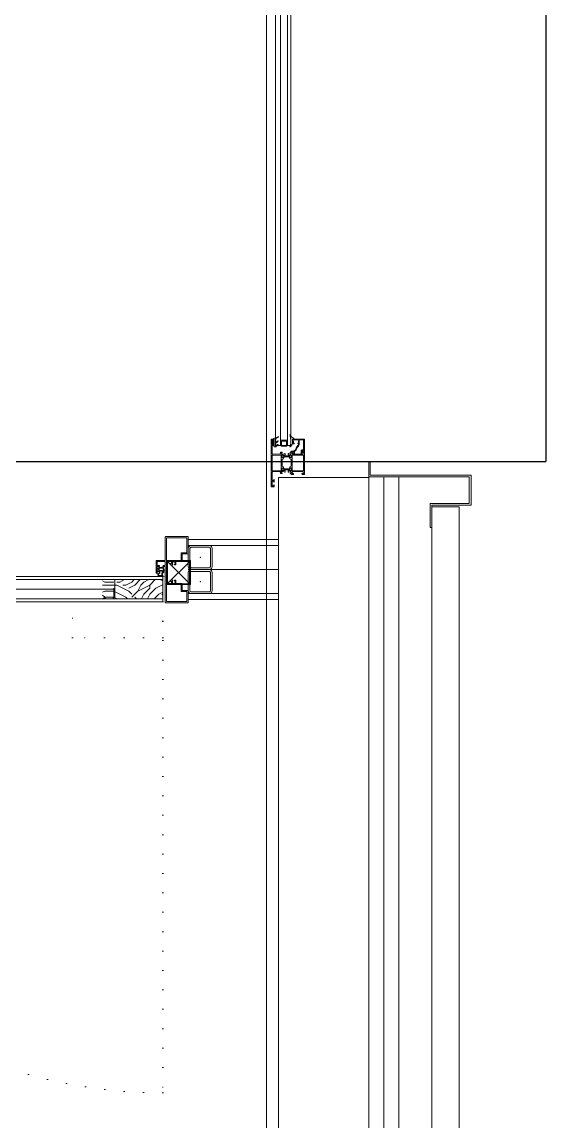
# Model space of a CAD drawing. Extents: x -1073 to 35213, y -1180 to 6950.
# Drawn here: x 32413.2 to 32500.3, y 3267.1 to 3449.9 of the extents above; entities that cross this region are included whole.
import ezdxf

# ---------------------------------------------------------------- set-up
doc = ezdxf.new("R2010")
doc.units = 0
doc.header["$LTSCALE"] = 25
doc.linetypes.add('DOT2', pattern=[0.125, 0, -0.125])
doc.layers.get('0').update_dxf_attribs({"color": 9, "lineweight": 9})
for name, color, linetype, lineweight in [('00', 9, 'Continuous', 9), ('06D', 9, 'Continuous', 9), ('09', 9, 'Continuous', 9), ('10', 9, 'Continuous', 9), ('10A', 9, 'Continuous', 9), ('11', 9, 'Continuous', 9), ('12', 9, 'Continuous', 9), ('14', 9, 'Continuous', 9), ('15', 9, 'Continuous', 9), ('20', 9, 'DOT2', 9), ('33', 9, 'BATTING', 9), ('DATA TAVAN', 160, 'Continuous', 30)]:
    doc.layers.add(name, color=color, linetype=linetype, lineweight=lineweight)
doc.linetypes.add('BATTING', pattern='A,0.0001,-0.1,[134,ltypeshp.shx,S=0.1,R=0,X=-0.1,Y=0],-0.2,[134,ltypeshp.shx,S=0.1,R=180,X=0.1,Y=0],-0.1', length=0.4001)

# ---------------------------------------------------------------- blocks, each defined once
blk = doc.blocks.new('Prf-40x40')
for points in [[(1.5, -2), (-1.5, -2, -0.414214), (-2, -1.5), (-2, 1.5, -0.414214), (-1.5, 2), (1.5, 2, -0.414214), (2, 1.5), (2, -1.5, -0.414214)], [(1.5, -1.7), (-1.5, -1.7, -0.414214), (-1.7, -1.5), (-1.7, 1.5, -0.414214), (-1.5, 1.7), (1.5, 1.7, -0.414214), (1.7, 1.5), (1.7, -1.5, -0.414214)]]:
    blk.add_lwpolyline(points, format="xyb", close=True)
blk.add_point((0, 0))
blk = doc.blocks.new('p-korkasa_40x40')
at = {"layer": '10'}
for points in [[(-2, -2), (-2, -2, 4.557572), (-2, -2), (2, -2, 6.895317), (2, -2), (2, -2), (2, 2), (-2, 2), (-2, -2)], [(-1.85, -1.85), (-1.85, 1.85), (1.85, 1.85), (1.85, -1.85), (-1.85, -1.85, -4.556435), (-1.85, -1.85)]]:
    blk.add_lwpolyline(points, format="xyb", close=True, dxfattribs=at)
for points in [[(2, -2), (-2, 2)], [(2, 2), (-2, -1.97)]]:
    blk.add_lwpolyline(points, dxfattribs=at)
blk = doc.blocks.new('P-AH-01-10')
at = {"layer": '09'}
h = blk.add_hatch(dxfattribs=at)
h.set_pattern_fill('LOGEND', color=256, scale=10, style=0)
h.set_pattern_definition([(360, (3819.799, 15913.483), (10, -10), [3, -7]), (360, (3819.799, 15912.983), (10, -10), [3, -7]), (360, (3820.299, 15911.983), (10, -10), [2, -8]), (360, (3820.799, 15910.983), (10, -10), [1.5, -8.5]), (360, (3820.799, 15909.983), (10, -10), [1, -9]), (360, (3818.299, 15908.983), (10, -10), [0.5, -2.5, 0.5, -6.5]), (360, (3819.799, 15908.483), (10, -10), [0.5, -4, 1.5, -4]), (360, (3821.799, 15907.983), (10, -10), [0.5, -0.5, 0.5, -8.5]), (360, (3821.299, 15907.483), (10, -10), [0.5, -9.5]), (360, (3820.799, 15906.483), (10, -10), [1.5, -8.5]), (360, (3820.799, 15905.483), (10, -10), [2, -8]), (360, (3820.299, 15904.483), (10, -10), [2.5, -3, 0.5, -4]), (270, (3816.299, 15910.483), (-10, -10), [0.5, -1, 2.5, -6]), (270, (3816.799, 15909.483), (-10, -10), [0.5, -0.5, 1.5, -7.5]), (270, (3817.299, 15905.483), (-10, -10), [1, -9]), (270, (3817.799, 15909.483), (-10, -10), [2, -3, 0.5, -4.5]), (270, (3818.299, 15903.983), (-10, -10), [0.5, -9.5]), (270, (3818.799, 15908.983), (-10, -10), [1.5, -8.5]), (270, (3819.799, 15908.483), (-10, -10), [1, -9]), (270, (3820.799, 15908.483), (-10, -10), [0.5, -1.5, 1.5, -6.5]), (270, (3821.299, 15907.983), (-10, -10), [0.5, -9.5]), (270, (3821.799, 15909.983), (-10, -10), [1.4, -8.6]), (270, (3822.299, 15911.983), (-10, -10), [1, -9]), (270, (3823.299, 15907.983), (-10, -10), [0.5, -9.5]), (270, (3824.299, 15908.483), (-10, -10), [1.5, -8.5]), (270, (3825.299, 15908.483), (-10, -10), [1.5, -8.5]), (315, (3823.799, 15912.483), (-3e-15, -10), [0.7071, -0.7071, 0.7071, -12.0208356]), (315, (3821.799, 15909.983), (-3e-15, -10), [1.4142, -12.7279356]), (315, (3817.799, 15904.983), (-3e-15, -10), [1.4142, -12.7279356]), (315, (3819.799, 15907.483), (-3e-15, -10), [1.4142, -12.7279356]), (315, (3820.299, 15909.483), (-3e-15, -10), [1.4142, -12.7279356]), (315, (3823.299, 15911.483), (-3e-15, -10), [1.4142, -12.7279356]), (315, (3822.299, 15910.983), (-3e-15, -10), [2.12132, -12.0208156]), (315, (3819.299, 15906.483), (-3e-15, -10), [0.7071, -13.4350356]), (315, (3818.799, 15905.483), (-3e-15, -10), [0.7071, -13.4350356]), (315, (3822.799, 15905.483), (-3e-15, -10), [0.7071, -13.4350356]), (315, (3818.799, 15910.483), (-3e-15, -10), [0.7071, -13.4350356]), (315, (3824.299, 15906.983), (-3e-15, -10), [0.7071, -13.4350356]), (315, (3820.799, 15907.983), (-3e-15, -10), [0.7071, -13.4350356]), (315, (3821.799, 15906.983), (-3e-15, -10), [0.7071, -13.4350356]), (225, (3821.299, 15908.983), (-10, 3e-15), [0.7071, -0.7071, 2.12132, -10.6066156]), (225, (3822.799, 15908.983), (-10, 3e-15), [0.7071, -13.4350356]), (225, (3822.799, 15912.483), (-10, 3e-15), [0.7071, -13.4350356]), (225, (3820.799, 15909.983), (-10, 3e-15), [0.7071, -13.4350356]), (225, (3822.299, 15907.983), (-10, 3e-15), [0.7071, -13.4350356]), (225, (3819.799, 15910.483), (-10, 3e-15), [0.7071, -13.4350356]), (225, (3823.799, 15910.483), (-10, 3e-15), [0.7071, -13.4350356]), (225, (3816.799, 15913.483), (-10, 3e-15), [0.7071, -13.4350356]), (225, (3817.299, 15912.983), (-10, 3e-15), [1.4142, -12.7279356]), (225, (3817.799, 15912.483), (-10, 3e-15), [1.4142, -12.7279356]), (225, (3818.799, 15912.483), (-10, 3e-15), [1.4142, -12.7279356]), (225, (3819.299, 15911.483), (-10, 3e-15), [1.4142, -12.7279356]), (225, (3823.299, 15907.483), (-10, 3e-15), [1.4142, -12.7279356]), (225, (3825.299, 15912.483), (-10, 3e-15), [1.4142, -12.7279356]), (225, (3825.799, 15904.483), (-10, 3e-15), [1.4142, -12.7279356]), (225, (3825.799, 15905.483), (-10, 3e-15), [1.4142, -12.7279356]), (225, (3824.799, 15905.983), (-10, 3e-15), [1.4142, -12.7279356]), (225, (3817.799, 15905.983), (-10, 3e-15), [2.12132, -12.0208156]), (225, (3824.299, 15906.983), (-10, 3e-15), [2.12132, -12.0208156]), (333.43495, (3818.799, 15903.983), (10, -4e-09), [1.118, -21.24268]), (333.43495, (3818.799, 15908.983), (10, -4e-09), [1.118, -21.24268]), (333.43495, (3819.799, 15905.983), (10, -4e-09), [1.118, -21.24268]), (333.43495, (3822.799, 15912.983), (10, -4e-09), [1.118, -21.24268]), (333.43495, (3822.299, 15911.983), (10, -4e-09), [1.118, -21.24268]), (333.43495, (3819.299, 15909.983), (10, -4e-09), [1.118, -21.24268]), (333.43495, (3819.299, 15904.983), (10, -4e-09), [1.118, -21.24268]), (333.43495, (3822.299, 15907.983), (10, -4e-09), [2.236, -20.12468]), (296.56505, (3822.299, 15906.483), (5e-10, -10), [1.118, -21.24268]), (296.56505, (3823.799, 15909.483), (5e-10, -10), [1.118, -21.24268]), (296.56505, (3818.799, 15907.483), (5e-10, -10), [1.118, -21.24268]), (296.56505, (3816.799, 15906.983), (5e-10, -10), [1.118, -21.24268]), (296.56505, (3822.799, 15908.983), (5e-10, -10), [1.118, -21.24268]), (296.56505, (3821.799, 15908.983), (5e-10, -10), [1.118, -21.24268]), (296.56505, (3817.799, 15907.483), (5e-10, -10), [2.236, -20.12468]), (296.56505, (3825.299, 15910.983), (5e-10, -10), [2.236, -20.12468]), (296.56505, (3824.299, 15910.483), (5e-10, -10), [2.236, -20.12468]), (243.43495, (3816.299, 15911.983), (-4e-09, -10), [1.118, -21.24268]), (243.43495, (3816.299, 15906.483), (-4e-09, -10), [1.118, -21.24268]), (243.43495, (3818.299, 15913.483), (-4e-09, -10), [1.118, -21.24268]), (243.43495, (3817.299, 15904.483), (-4e-09, -10), [1.118, -21.24268]), (243.43495, (3818.299, 15910.483), (-4e-09, -10), [1.118, -21.24268]), (243.43495, (3820.299, 15909.483), (-4e-09, -10), [1.118, -21.24268]), (243.43495, (3821.299, 15907.483), (-4e-09, -10), [1.118, -21.24268]), (243.43495, (3816.799, 15911.483), (3.2e-06, -10.0000016), [1.118, -21.24268]), (243.43495, (3819.299, 15909.983), (-4e-09, -10), [1.118, -21.24268]), (243.43495, (3822.299, 15910.983), (-4e-09, -10), [1.118, -21.24268]), (243.43495, (3823.299, 15909.983), (-4e-09, -10), [1.118, -21.24268]), (243.43495, (3825.299, 15906.983), (-4e-09, -10), [1.118, -21.24268]), (243.43495, (3817.799, 15903.983), (-4e-09, -10), [1.118, -21.24268]), (243.43495, (3816.299, 15904.483), (-4e-09, -10), [2.236, -20.12468]), (243.43495, (3817.799, 15911.483), (-4e-09, -10), [2.236, -20.12468]), (206.56505, (3816.299, 15912.983), (-10, -5e-10), [1.118, -21.24268]), (206.56505, (3824.799, 15913.483), (-10, -5e-10), [1.118, -21.24268]), (206.56505, (3824.299, 15908.483), (-10, -5e-10), [1.118, -21.24268]), (206.56505, (3820.299, 15911.983), (-10, -5e-10), [1.118, -21.24268]), (206.56505, (3819.799, 15912.983), (-10, -5e-10), [1.118, -21.24268]), (206.56505, (3820.799, 15910.983), (-10, -5e-10), [1.118, -21.24268]), (206.56505, (3823.799, 15904.983), (-10, -5e-10), [1.118, -21.24268]), (206.56505, (3824.799, 15904.483), (-10, -5e-10), [2.236, -20.12468])])
h.paths.add_polyline_path([(-6.17, -13.1), (-6.17, -23.1), (-9.37, -23.1), (-9.37, -13.1)])
at = {"layer": '10'}
h = blk.add_hatch(color=256, dxfattribs=at)
edge = h.paths.add_edge_path()
edge.add_spline(control_points=[(-4.46, -13.99), (-4.41, -13.95), (-4.31, -13.88), (-4.22, -13.77), (-4.11, -13.68), (-4.16, -13.57), (-4.2, -13.47), (-4.18, -13.36), (-4.11, -13.28), (-4.11, -13.19), (-4.11, -13.07), (-4.27, -13), (-4.44, -12.92), (-4.68, -12.9), (-4.84, -12.92), (-4.98, -12.91), (-5, -13.03), (-5.08, -13.1), (-5.16, -13.21), (-5.29, -13.19), (-5.41, -13.17), (-5.55, -13.13), (-5.6, -13.01), (-5.65, -12.83), (-5.67, -12.88), (-5.68, -12.9)], knot_values=[0, 0, 0, 0, 1.972481, 3.574486, 4.459232, 5.627327, 6.631388, 7.787073, 8.750153, 9.776377, 10.52172, 11.983185, 14.349038, 16.622963, 18.666606, 19.53266, 20.303207, 21.531065, 22.895002, 24.140503, 24.941405, 26.576439, 28.121431, 29.408424, 30.069043, 30.069043, 30.069043, 30.069043], degree=3, periodic=0)
edge.add_arc((-5.66, -12.91), 0.02, 163.7234, 189.6961)
edge.add_line((-5.68, -12.91), (-5.51, -13.86))
edge.add_spline(control_points=[(-5.51, -13.86), (-5.47, -13.89), (-5.4, -13.94), (-5.3, -13.95), (-5.24, -13.93), (-5.24, -13.93), (-5.22, -13.86), (-5.22, -13.86)], knot_values=[0, 0, 0, 0, 0.223005, 0.446978, 0.802266, 1.018677, 1.060394, 1.060394, 1.060394, 1.060394], degree=3, periodic=0)
edge.add_arc((-4.99, -13.92), 0.24, 38.8576, 167.1554, ccw=False)
edge.add_spline(control_points=[(-4.8, -13.76), (-4.82, -13.79), (-4.81, -13.85), (-4.87, -13.95), (-4.75, -13.94), (-4.74, -13.75), (-4.58, -13.81), (-4.34, -13.8), (-4.47, -13.92), (-4.47, -13.97), (-4.46, -13.99)], knot_values=[1.684533, 1.684533, 1.684533, 1.684533, 1.827513, 2.001132, 2.034133, 2.383878, 2.57075, 2.817302, 2.995365, 3.101802, 3.101802, 3.101802, 3.101802], degree=3, periodic=0)
edge = h.paths.add_edge_path(flags=16)
edge.add_spline(control_points=[(-5.49, -13.21), (-5.47, -13.22), (-5.45, -13.24), (-5.41, -13.26), (-5.4, -13.27), (-5.39, -13.27)], knot_values=[4.696286, 4.696286, 4.696286, 4.696286, 4.796123, 4.796123, 4.85442, 4.85442, 4.85442, 4.85442], degree=3, periodic=0)
edge.add_spline(control_points=[(-5.39, -13.27), (-5.39, -13.27), (-5.39, -13.27), (-5.38, -13.27), (-5.37, -13.27), (-5.35, -13.28), (-5.34, -13.28), (-5.33, -13.28), (-5.32, -13.28), (-5.29, -13.28), (-5.27, -13.29), (-5.23, -13.29), (-5.21, -13.29), (-5.17, -13.28), (-5.16, -13.28), (-5.13, -13.27), (-5.11, -13.26), (-5.08, -13.24), (-5.07, -13.23), (-5.04, -13.21), (-5.03, -13.19), (-5.01, -13.17), (-5.01, -13.16), (-4.99, -13.14), (-4.98, -13.14), (-4.96, -13.11), (-4.95, -13.08), (-4.93, -13.06)], knot_values=[3.795206, 3.795206, 3.795206, 3.795206, 3.825435, 3.825435, 3.876176, 3.876176, 3.92312, 3.92312, 3.970064, 3.970064, 4.05608, 4.05608, 4.142095, 4.142095, 4.181856, 4.181856, 4.244412, 4.244412, 4.309456, 4.309456, 4.374501, 4.374501, 4.4364, 4.4364, 4.4983, 4.4983, 4.605733, 4.605733, 4.605733, 4.605733], degree=3, periodic=0)
edge.add_arc((-4.86, -13.09), 0.076, 27.2222, 153.7733, ccw=False)
edge.add_arc((-5.77, -13.48), 1.06, 348.8377, 383.3762, ccw=False)
edge.add_arc((-4.75, -13.68), 0.02, 239.8046, 348.9001, ccw=False)
edge.add_arc((-4.97, -13.96), 0.342, 411.1287, 515.5119)
edge.add_arc((-5.35, -13.8), 0.0708, 180.1577, 341.8184, ccw=False)
edge.add_line((-5.42, -13.8), (-5.52, -13.23))
edge.add_arc((-5.5, -13.22), 0.02, 45.6378, 189.6961, ccw=False)
edge = h.paths.add_edge_path(flags=16)
edge.add_spline(control_points=[(-4.62, -12.97), (-4.62, -12.97), (-4.61, -12.97), (-4.58, -12.98), (-4.55, -12.99), (-4.51, -13.01), (-4.51, -13.01), (-4.51, -13.01)], knot_values=[2.606882, 2.606882, 2.606882, 2.606882, 2.618309, 2.618309, 2.814705, 2.814705, 2.821436, 2.821436, 2.821436, 2.821436], degree=3, periodic=0)
edge.add_spline(control_points=[(-4.51, -13.01), (-4.48, -13.02), (-4.44, -13.03), (-4.41, -13.04), (-4.41, -13.04), (-4.41, -13.04)], knot_values=[2.408074, 2.408074, 2.408074, 2.408074, 2.597739, 2.597739, 2.606882, 2.606882, 2.606882, 2.606882], degree=3, periodic=0)
edge.add_spline(control_points=[(-4.41, -13.04), (-4.39, -13.05), (-4.38, -13.05), (-4.35, -13.07), (-4.33, -13.07), (-4.3, -13.09), (-4.29, -13.09), (-4.28, -13.1)], knot_values=[2.149006, 2.149006, 2.149006, 2.149006, 2.238061, 2.238061, 2.336259, 2.336259, 2.408074, 2.408074, 2.408074, 2.408074], degree=3, periodic=0)
edge.add_spline(control_points=[(-4.28, -13.1), (-4.27, -13.1), (-4.27, -13.1), (-4.25, -13.11), (-4.25, -13.11), (-4.23, -13.12), (-4.23, -13.12), (-4.22, -13.13), (-4.21, -13.13), (-4.21, -13.13)], knot_values=[1.977607, 1.977607, 1.977607, 1.977607, 2.00399, 2.00399, 2.053089, 2.053089, 2.101048, 2.101048, 2.149006, 2.149006, 2.149006, 2.149006], degree=3, periodic=0)
edge.add_arc((-4.22, -13.15), 0.02, 360.5556, 411.5664, ccw=False)
edge.add_spline(control_points=[(-4.2, -13.15), (-4.2, -13.15), (-4.2, -13.15), (-4.2, -13.16), (-4.2, -13.16), (-4.2, -13.18), (-4.2, -13.19), (-4.2, -13.2)], knot_values=[1.698781, 1.698781, 1.698781, 1.698781, 1.709176, 1.709176, 1.751194, 1.751194, 1.814824, 1.814824, 1.814824, 1.814824], degree=3, periodic=0)
edge.add_spline(control_points=[(-4.2, -13.2), (-4.2, -13.2), (-4.2, -13.2), (-4.2, -13.21), (-4.2, -13.22), (-4.2, -13.23), (-4.2, -13.23), (-4.2, -13.24), (-4.2, -13.24), (-4.2, -13.24), (-4.21, -13.25), (-4.21, -13.25), (-4.21, -13.25), (-4.21, -13.25), (-4.21, -13.26), (-4.21, -13.26), (-4.21, -13.26), (-4.22, -13.26)], knot_values=[1.498289, 1.498289, 1.498289, 1.498289, 1.4989, 1.4989, 1.556387, 1.556387, 1.58513, 1.58513, 1.613874, 1.613874, 1.646409, 1.646409, 1.665385, 1.665385, 1.684361, 1.684361, 1.698781, 1.698781, 1.698781, 1.698781], degree=3, periodic=0)
edge.add_line((-4.22, -13.26), (-4.24, -13.31))
edge.add_line((-4.24, -13.31), (-4.27, -13.39))
edge.add_line((-4.27, -13.39), (-4.28, -13.47))
edge.add_line((-4.28, -13.47), (-4.26, -13.57))
edge.add_spline(control_points=[(-4.26, -13.57), (-4.26, -13.58), (-4.25, -13.59), (-4.24, -13.62), (-4.24, -13.63), (-4.23, -13.65)], knot_values=[0.932214, 0.932214, 0.932214, 0.932214, 0.972815, 0.972815, 1.05928, 1.05928, 1.05928, 1.05928], degree=3, periodic=0)
edge.add_arc((-4.25, -13.65), 0.02, 311.1876, 384.1288, ccw=False)
edge.add_spline(control_points=[(-4.24, -13.67), (-4.24, -13.68), (-4.25, -13.68), (-4.26, -13.69), (-4.26, -13.69), (-4.26, -13.69)], knot_values=[0.619149, 0.619149, 0.619149, 0.619149, 0.680038, 0.680038, 0.680134, 0.680134, 0.680134, 0.680134], degree=3, periodic=0)
edge.add_line((-4.26, -13.69), (-4.29, -13.72))
edge.add_arc((-4.34, -13.66), 0.076, 291.8249, 314.3826, ccw=False)
edge.add_line((-4.32, -13.73), (-4.39, -13.74))
edge.add_line((-4.39, -13.74), (-4.47, -13.73))
edge.add_line((-4.47, -13.73), (-4.55, -13.73))
edge.add_line((-4.55, -13.73), (-4.6, -13.73))
edge.add_line((-4.6, -13.73), (-4.6, -13.73))
edge.add_arc((-4.59, -13.65), 0.076, 172.7718, 262.2541, ccw=False)
edge.add_line((-4.67, -13.64), (-4.67, -13.64))
edge.add_line((-4.67, -13.64), (-4.65, -13.58))
edge.add_line((-4.65, -13.58), (-4.64, -13.48))
edge.add_line((-4.64, -13.48), (-4.65, -13.36))
edge.add_line((-4.65, -13.36), (-4.65, -13.29))
edge.add_line((-4.65, -13.29), (-4.68, -13.15))
edge.add_arc((-5.63, -13.43), 0.983, 376.6741, 381.0841)
edge.add_arc((-4.64, -13.05), 0.076, 74.565, 203.6945, ccw=False)
for p, q in [((-5.68, -12.91), (-5.51, -13.86)), ((-5.52, -13.23), (-5.42, -13.8)), ((-4.35, -13.74), (-4.6, -13.73))]:
    blk.add_line(p, q, dxfattribs=at)
blk.add_lwpolyline([(-1.88, -8.9, 0.414214), (-1.9, -8.93), (-1.9, -9.9), (-3.14, -9.9, 0.414214), (-3.16, -9.93), (-3.16, -10.95), (-3.72, -10.95), (-3.72, -11.18), (-3.61, -11.18), (-3.65, -11.14, -0.091673), (-3.57, -11.07), (-3.54, -11.1, -0.288261), (-3.3, -11.1), (-3.26, -11.07, -0.091673), (-3.19, -11.14), (-3.23, -11.18, -0.288261), (-3.23, -11.42), (-3.19, -11.45, -0.091673), (-3.26, -11.52), (-3.3, -11.49, -0.288261), (-3.54, -11.49), (-3.57, -11.52, -0.091673), (-3.65, -11.45), (-3.61, -11.42), (-3.72, -11.42), (-3.72, -11.82, 0.414214), (-3.69, -11.85), (-3.54, -11.85, 0.414214), (-3.52, -11.82), (-3.52, -11.65), (-3.16, -11.65), (-3.16, -12.35, -0.414214), (-3.31, -12.5), (-6.69, -12.5, -0.414214), (-6.84, -12.35), (-6.84, -11.65), (-6.48, -11.65), (-6.48, -11.82, 0.414214), (-6.46, -11.85), (-6.31, -11.85, 0.414214), (-6.28, -11.82), (-6.28, -11.42), (-6.39, -11.42), (-6.35, -11.45, -0.091673), (-6.43, -11.52), (-6.46, -11.49, -0.288261), (-6.7, -11.49), (-6.74, -11.52, -0.091673), (-6.81, -11.45), (-6.77, -11.42, -0.288261), (-6.77, -11.18), (-6.81, -11.14, -0.091673), (-6.74, -11.07), (-6.7, -11.1, -0.288261), (-6.46, -11.1), (-6.43, -11.07, -0.091673), (-6.35, -11.14), (-6.39, -11.18), (-6.28, -11.18), (-6.28, -10.95), (-6.84, -10.95), (-6.84, -9.93, 0.414214), (-6.87, -9.9), (-8, -9.9), (-8, -8.93, 0.414214), (-8.03, -8.9), (-10, -8.9, 0.414214), (-10.02, -8.93), (-10.02, -12.55, 0.414214), (-9.87, -12.7), (-4, -12.7), (-4, -13.03, 0.414214), (-3.98, -13.05), (-3.85, -13.05, 0.414214), (-3.82, -13.03), (-3.82, -12.7), (-3.16, -12.7), (-3.16, -14.02), (-3.82, -14.02), (-3.82, -13.7, 0.414214), (-3.85, -13.67), (-3.98, -13.67, 0.414214), (-4, -13.7), (-4, -14.02), (-5.14, -14.02), (-5.14, -14.05, 0.414214), (-4.99, -14.2), (-3.13, -14.2, 0.414214), (-2.98, -14.05), (-2.98, -12.7), (0.83, -12.7, 0.414214), (0.98, -12.55), (0.98, -8.93, 0.414214), (0.95, -8.9)], format="xyb", close=True, dxfattribs=at)
for points in [[(-7, -10.08), (-8.16, -10.08), (-8.16, -9.1), (-9.82, -9.1), (-9.82, -12.5), (-7, -12.5)], [(0.78, -9.1), (0.78, -12.5), (-3, -12.5), (-3, -10.08), (-1.74, -10.08), (-1.74, -9.1)]]:
    blk.add_lwpolyline(points, close=True, dxfattribs=at)
blk.add_lwpolyline([(-4.71, -13.04), (-4.68, -13.15), (-4.65, -13.29), (-4.65, -13.36), (-4.64, -13.48), (-4.65, -13.58), (-4.67, -13.64), (-4.65, -13.7), (-4.6, -13.73), (-4.55, -13.73), (-4.47, -13.73), (-4.39, -13.74), (-4.32, -13.73), (-4.29, -13.72), (-4.26, -13.69), (-4.23, -13.66), (-4.26, -13.57), (-4.28, -13.47), (-4.27, -13.39), (-4.24, -13.31), (-4.22, -13.26), (-4.2, -13.2), (-4.21, -13.13), (-4.28, -13.1), (-4.41, -13.04), (-4.51, -13.01), (-4.62, -12.97), (-4.7, -13), (-4.7, -13), (-4.71, -13.04)], dxfattribs=at)
for centre, radius, start, end in [((-5.5, -13.22), 0.02, 45.6378, 189.6961), ((-5.35, -13.8), 0.0708, 178.4305, 342.5452), ((-4.97, -13.96), 0.342, 51.1287, 155.5453), ((-4.99, -13.92), 0.24, 38.8576, 167.1554), ((-4.86, -13.09), 0.076, 27.2222, 153.7733), ((-5.77, -13.48), 1.06, 348.8353, 23.3762), ((-4.75, -13.68), 0.02, 239.8046, 348.7729), ((-4.64, -13.05), 0.076, 74.565, 203.6945), ((-5.63, -13.43), 0.983, 347.5093, 21.0841), ((-4.59, -13.65), 0.076, 174.2179, 262.2541), ((-4.34, -13.66), 0.076, 269.2671, 314.3826), ((-4.25, -13.65), 0.02, 312.2573, 21.1583), ((-4.22, -13.15), 0.02, 6.7967, 51.5664)]:
    blk.add_arc(centre, radius, start, end, dxfattribs=at)
for points, knots in [([(-4.46, -13.99), (-4.41, -13.95), (-4.31, -13.88), (-4.22, -13.77), (-4.11, -13.68), (-4.16, -13.57), (-4.2, -13.47), (-4.18, -13.36), (-4.11, -13.28), (-4.11, -13.19), (-4.11, -13.07), (-4.27, -13), (-4.44, -12.92), (-4.68, -12.9), (-4.84, -12.92), (-4.98, -12.91), (-5, -13.03), (-5.08, -13.1), (-5.16, -13.21), (-5.29, -13.19), (-5.41, -13.17), (-5.55, -13.13), (-5.62, -13.01), (-5.65, -12.83), (-5.67, -12.88), (-5.68, -12.9)], [0, 0, 0, 0, 1.972481, 3.574486, 4.459232, 5.627327, 6.631388, 7.787073, 8.750153, 9.776377, 10.52172, 11.983185, 14.349038, 16.622963, 18.666606, 19.53266, 20.303207, 21.531065, 22.895002, 24.140503, 24.941405, 26.576439, 28.121431, 29.408424, 30.069043, 30.069043, 30.069043, 30.069043]), ([(-5.51, -13.86), (-5.47, -13.89), (-5.4, -13.94), (-5.3, -13.95), (-5.24, -13.93), (-5.24, -13.93), (-5.22, -13.86), (-5.22, -13.86)], [0, 0, 0, 0, 0.223005, 0.446978, 0.802266, 1.018677, 1.060394, 1.060394, 1.060394, 1.060394]), ([(-5.39, -13.27), (-5.4, -13.27), (-5.41, -13.26), (-5.45, -13.24), (-5.47, -13.22), (-5.49, -13.21)], [4.6962856, 4.6962856, 4.6962856, 4.6962856, 4.7545829, 4.7545829, 4.8544198, 4.8544198, 4.8544198, 4.8544198]), ([(-4.93, -13.06), (-4.95, -13.08), (-4.96, -13.11), (-4.98, -13.14), (-4.99, -13.14), (-5.01, -13.16), (-5.01, -13.17), (-5.03, -13.19), (-5.04, -13.21), (-5.07, -13.23), (-5.08, -13.24), (-5.11, -13.26), (-5.13, -13.27), (-5.16, -13.28), (-5.17, -13.28), (-5.21, -13.29), (-5.23, -13.29), (-5.27, -13.29), (-5.29, -13.28), (-5.32, -13.28), (-5.33, -13.28), (-5.34, -13.28), (-5.35, -13.28), (-5.37, -13.27), (-5.38, -13.27), (-5.39, -13.27), (-5.39, -13.27), (-5.39, -13.27)], [3.7952058, 3.7952058, 3.7952058, 3.7952058, 3.9026393, 3.9026393, 3.9645387, 3.9645387, 4.0264381, 4.0264381, 4.0914828, 4.0914828, 4.1565275, 4.1565275, 4.2190829, 4.2190829, 4.2588441, 4.2588441, 4.3448595, 4.3448595, 4.4308749, 4.4308749, 4.4778191, 4.4778191, 4.5247633, 4.5247633, 4.5755038, 4.5755038, 4.6057333, 4.6057333, 4.6057333, 4.6057333]), ([(-4.8, -13.76), (-4.82, -13.79), (-4.81, -13.85), (-4.87, -13.95), (-4.75, -13.94), (-4.74, -13.75), (-4.58, -13.81), (-4.34, -13.8), (-4.47, -13.92), (-4.47, -13.97), (-4.46, -13.99)], [1.684533, 1.684533, 1.684533, 1.684533, 1.827513, 2.001132, 2.034133, 2.383878, 2.57075, 2.817302, 2.995365, 3.101802, 3.101802, 3.101802, 3.101802]), ([(-4.21, -13.13), (-4.21, -13.13), (-4.22, -13.13), (-4.23, -13.12), (-4.23, -13.12), (-4.25, -13.11), (-4.25, -13.11), (-4.28, -13.1), (-4.3, -13.09), (-4.33, -13.07), (-4.35, -13.07), (-4.38, -13.05), (-4.4, -13.05), (-4.45, -13.03), (-4.48, -13.02), (-4.55, -12.99), (-4.58, -12.98), (-4.61, -12.97), (-4.62, -12.97), (-4.62, -12.97)], [1.9776074, 1.9776074, 1.9776074, 1.9776074, 2.025566, 2.025566, 2.0735245, 2.0735245, 2.1226235, 2.1226235, 2.2208216, 2.2208216, 2.3190196, 2.3190196, 2.4172177, 2.4172177, 2.6136138, 2.6136138, 2.8100099, 2.8100099, 2.8214364, 2.8214364, 2.8214364, 2.8214364]), ([(-4.29, -13.72), (-4.28, -13.71), (-4.27, -13.7), (-4.25, -13.68), (-4.24, -13.68), (-4.24, -13.67)], [0.5601748, 0.5601748, 0.5601748, 0.5601748, 0.6192452, 0.6192452, 0.6801336, 0.6801336, 0.6801336, 0.6801336]), ([(-4.23, -13.65), (-4.24, -13.63), (-4.24, -13.62), (-4.26, -13.59), (-4.26, -13.57), (-4.27, -13.54), (-4.28, -13.53), (-4.28, -13.49), (-4.28, -13.47), (-4.28, -13.43), (-4.28, -13.41), (-4.27, -13.37), (-4.26, -13.35), (-4.25, -13.32), (-4.24, -13.31), (-4.23, -13.3), (-4.23, -13.29), (-4.22, -13.27), (-4.22, -13.26), (-4.21, -13.26), (-4.21, -13.25), (-4.21, -13.25), (-4.21, -13.25), (-4.21, -13.25), (-4.2, -13.24), (-4.2, -13.24), (-4.2, -13.24), (-4.2, -13.23), (-4.2, -13.23), (-4.2, -13.22), (-4.2, -13.21), (-4.2, -13.19), (-4.2, -13.18), (-4.2, -13.16), (-4.2, -13.16), (-4.2, -13.15), (-4.2, -13.15), (-4.2, -13.15)], [0.9322139, 0.9322139, 0.9322139, 0.9322139, 1.0186789, 1.0186789, 1.0825561, 1.0825561, 1.1464333, 1.1464333, 1.2253969, 1.2253969, 1.3043605, 1.3043605, 1.37226, 1.37226, 1.4156034, 1.4156034, 1.4589469, 1.4589469, 1.5127089, 1.5127089, 1.5316849, 1.5316849, 1.5506609, 1.5506609, 1.5831957, 1.5831957, 1.6119392, 1.6119392, 1.6406827, 1.6406827, 1.6981697, 1.6981697, 1.7624109, 1.7624109, 1.8044287, 1.8044287, 1.8148244, 1.8148244, 1.8148244, 1.8148244])]:
    blk.add_open_spline(points, degree=3, knots=knots, dxfattribs=at)
at = {"layer": '12', "ltscale": 20}
for points in [[(-5.67, -94.7), (-9.87, -94.7), (-9.87, -13.1), (-5.67, -13.1)], [(-9.37, -21.1), (-6.17, -21.1), (-6.17, -13.1), (-9.37, -13.1)], [(-6.17, -84.7), (-9.37, -84.7), (-9.37, -21.1), (-6.17, -21.1)]]:
    blk.add_lwpolyline(points, close=True, dxfattribs=at)
at = {"layer": '20'}
for points in [[(-9.87, -13.1), (-91.47, -13.1)], [(-9.87, -13.1), (-15.87, -13.1), (-15.87, -28.1), (-9.87, -28.1), (-9.87, -13.1)]]:
    blk.add_lwpolyline(points, dxfattribs=at)
blk.add_arc((-9.18, -13.22), 82.29, 179.9189, 269.4168, dxfattribs=at)
at = {"layer": '33', "ltscale": 0.15}
blk.add_lwpolyline([(-7.77, -21.1), (-7.77, -84.7)], dxfattribs=at)
at = {"layer": '10', "extrusion": (0, 0, -1), "zscale": -1, "rotation": 270}
blk.add_blockref('p-korkasa_40x40', (5, -10.5), dxfattribs=at)
blk = doc.blocks.new('AST55M13', base_point=(-120.6, -64.2))
at = {"linetype": 'Continuous'}
for points in [[(-120.6, -63.9), (-120.6, -24.599998), (-120.6, 14.700005, -0.414209), (-120.3, 15), (-115.899996, 15, -0.41421), (-115.6, 14.7), (-115.6, 12.699992, -0.41421), (-116.3, 12, -0.414214), (-116.6, 12.3), (-116.6, 13.1, 0.414214), (-117.1, 13.6), (-118.5, 13.6, 0.414214), (-119, 13.1), (-119, 6.399992, 0.414209), (-118.5, 5.9), (-117.099986, 5.9, 0.414205), (-116.6, 6.4), (-116.6, 7.20001, -0.414204), (-116.3, 7.5, -0.414214), (-115.6, 6.8), (-115.6, 3.7, -0.414214), (-116.1, 3.2), (-116.3, 3.2, -0.414214), (-116.6, 3.5), (-116.6, 4.2, 0.414214), (-116.9, 4.5), (-119, 4.5), (-119, -8.961104, 0.425432), (-117.96186, -9.960376), (-105.788552, -9.511013, 0.403077), (-105.5, -9.211232), (-105.5, -8, -0.414214), (-104.3, -6.8), (-103.392821, -6.8, -0.372826), (-102.403076, -7.657148, -0.456845), (-102.7, -8), (-104, -8, 0.414214), (-104.3, -8.3), (-104.3, -9.700012, 0.414202), (-104, -10), (-100.946604, -10), (-98.338437, -9.302068, -0.70008), (-97.584089, -10.379782), (-97.709916, -10.559482), (-99.43897, -12.27067, -0.607471), (-100.039661, -12.112259, 0.283637), (-100.258255, -11.885421), (-102.095283, -11.393179, 1.229391), (-102.4, -11.895399), (-102.4, -16.105016, 0.585524), (-101.943697, -16.361081), (-100.001669, -15.175658, -0.713652), (-99.56466, -15.537556), (-100.36784, -17.668029, -0.16709), (-100.492251, -17.818266), (-102.4, -18.982765), (-102.4, -30.217235), (-100.492251, -31.381734, -0.16709), (-100.36784, -31.531971), (-99.564658, -33.662449, -0.713657), (-100.001677, -34.024337), (-101.943707, -32.838913, 0.585511), (-102.4, -33.094985), (-102.4, -37.304601, 1.229391), (-102.095283, -37.806821), (-100.258255, -37.314579, 0.283637), (-100.039661, -37.087741, -0.607471), (-99.43897, -36.92933), (-97.709916, -38.640518), (-97.584089, -38.820218, -0.700084), (-98.338445, -39.89793), (-100.946604, -39.2), (-104.000005, -39.2, 0.414209), (-104.3, -39.5), (-104.3, -40.900004, 0.41421), (-104, -41.2), (-102.699997, -41.2, -0.456841), (-102.403076, -41.542851, -0.372826), (-103.39282, -42.4), (-104.3, -42.4, -0.414214), (-105.5, -41.2), (-105.5, -39.988768, 0.403083), (-105.788558, -39.688986), (-117.96186, -39.239624, 0.425432), (-119, -40.238896), (-119, -53.7), (-116.9, -53.7, 0.414214), (-116.6, -53.4), (-116.6, -52.69999, -0.414204), (-116.3, -52.4), (-116.09999, -52.4, -0.414208), (-115.6, -52.9), (-115.6, -56.000007, -0.414213), (-116.300007, -56.7, -0.414207), (-116.6, -56.4), (-116.6, -55.599986, 0.414205), (-117.1, -55.1), (-118.500008, -55.1, 0.414209), (-119, -55.6), (-119, -62.3, 0.414214), (-118.5, -62.8), (-117.1, -62.8, 0.414214), (-116.6, -62.3), (-116.6, -61.499993, -0.414207), (-116.3, -61.2, -0.414214), (-115.6, -61.9), (-115.6, -63.900008, -0.414206), (-115.9, -64.2), (-120.300006, -64.2, -0.414208), (-120.6, -63.9)], [(-99.249717, -12.903653), (-90.785616, -12.903653, 0.131652), (-90.285616, -12.769679), (-88.422218, -11.693846, -0.131652), (-88.272218, -11.653653), (-88.017666, -11.653653, -0.414214), (-87.717666, -11.953653), (-87.717666, -15.553653, -0.414214), (-88.017666, -15.853653), (-88.272218, -15.853653, -0.131646), (-88.422211, -15.813465), (-90.285616, -14.737628, 0.131652), (-90.785616, -14.603653), (-99.249717, -14.603653, 0.131652), (-99.749717, -14.737628), (-101.613115, -15.813461, -0.131646), (-101.763107, -15.853653), (-102.017666, -15.853653, -0.414205), (-102.317666, -15.553662), (-102.317666, -11.953653, -0.414205), (-102.017675, -11.653653), (-101.763115, -11.653653, -0.131652), (-101.613115, -11.693846), (-99.749717, -12.769679, 0.131652), (-99.249717, -12.903653)], [(-85.3, -10), (-81.1, -10), (-76.9, -10), (-76.6, -10.3), (-76.3, -10), (-67.9, -10, 0.414205), (-67.6, -9.700009), (-67.6, -8.491608, -0.365977), (-67.35, -8.195804, 0.365977), (-67.1, -7.9), (-67.1, -6.8, 0.414195), (-67.399981, -6.5), (-68.3, -6.5, 0.36597), (-68.595803, -6.749993, -0.366034), (-68.89166, -7), (-69.3, -7, -0.414202), (-69.6, -6.700012), (-69.6, -6.5, -0.414214), (-68.1, -5), (-65.9, -5, -0.414207), (-65.6, -5.299994), (-65.6, -43.9, -0.414201), (-65.899987, -44.2), (-68.1, -44.2, -0.414214), (-69.6, -42.7), (-69.6, -42.5, -0.414207), (-69.300007, -42.2), (-68.891668, -42.2, -0.366034), (-68.595804, -42.45, 0.365977), (-68.3, -42.7), (-67.4, -42.7, 0.414206), (-67.1, -42.400008), (-67.1, -41.3, 0.365977), (-67.35, -41.004196, -0.365977), (-67.6, -40.708392), (-67.6, -39.5, 0.4142), (-67.899986, -39.2), (-76.3, -39.2), (-76.6, -38.9), (-76.9, -39.2), (-85.3, -39.2, 0.4142), (-85.6, -39.499986), (-85.6, -40.708392, -0.365977), (-85.85, -41.004196, 0.365977), (-86.1, -41.3), (-86.1, -42.4, 0.414199), (-85.800015, -42.7), (-84.9, -42.7, 0.365977), (-84.604196, -42.45, -0.366034), (-84.308332, -42.2), (-83.9, -42.2, -0.414214), (-83.6, -42.5), (-83.6, -42.7, -0.414214), (-85.1, -44.2), (-86.8, -44.2, -0.414214), (-87.6, -43.4), (-87.6, -42.7, 0.414205), (-87.899991, -42.4), (-88.10718, -42.4, -0.372825), (-89.096923, -41.542857, -0.45685), (-88.8, -41.2), (-87.9, -41.2, 0.414198), (-87.6, -40.900016), (-87.6, -39.5, 0.414214), (-87.9, -39.2), (-89.053396, -39.2), (-91.661555, -39.89793, -0.700084), (-92.415911, -38.820218), (-92.290084, -38.640518), (-90.56103, -36.92933, -0.607471), (-89.960339, -37.087741, 0.283637), (-89.741745, -37.314579), (-87.904717, -37.806821, 1.229391), (-87.6, -37.304601), (-87.6, -33.094984, 0.585516), (-88.056297, -32.838916), (-89.998323, -34.024337, -0.713656), (-90.435343, -33.66245), (-89.63216, -31.531971, -0.241095), (-89.507749, -31.381734), (-87.6, -30.217235), (-87.6, -18.982765), (-89.507749, -17.818266, -0.167084), (-89.632158, -17.668036), (-90.43534, -15.537556, -0.713656), (-89.998329, -15.17566), (-88.056303, -16.361081, 0.585518), (-87.6, -16.105021), (-87.6, -11.895399, 1.229391), (-87.904717, -11.393179), (-89.741745, -11.885421, 0.283637), (-89.960339, -12.112259, -0.607471), (-90.56103, -12.27067), (-92.290084, -10.559482), (-92.415911, -10.379782, -0.700084), (-91.661555, -9.30207), (-89.053396, -10), (-87.9, -10, 0.414206), (-87.6, -9.700008), (-87.6, -8.3, 0.414206), (-87.899992, -8), (-88.8, -8, -0.456844), (-89.096924, -7.657149, -0.372825), (-88.107186, -6.8), (-87.9, -6.8, 0.414214), (-87.6, -6.5), (-87.6, -5.800024, -0.414222), (-86.8, -5), (-85.1, -5, -0.414214), (-83.6, -6.5), (-83.6, -6.7, -0.414201), (-83.899987, -7), (-84.308332, -7, -0.366034), (-84.604196, -6.75, 0.365977), (-84.9, -6.5), (-85.8, -6.5, 0.414199), (-86.1, -6.799985), (-86.1, -7.9, 0.365977), (-85.85, -8.195804, -0.365977), (-85.6, -8.491608), (-85.6, -9.7, 0.414214), (-85.3, -10)], [(-99.249717, -36.296347), (-90.785616, -36.296347, -0.131652), (-90.285616, -36.430321), (-88.422218, -37.506154, 0.131643), (-88.272229, -37.546347), (-88.017666, -37.546347, 0.414214), (-87.717666, -37.246347), (-87.717666, -33.646347, 0.414214), (-88.017666, -33.346347), (-88.272218, -33.346347, 0.131652), (-88.422218, -33.386539), (-90.285616, -34.462372, -0.131652), (-90.785616, -34.596347), (-99.249717, -34.596347, -0.131652), (-99.749717, -34.462372), (-101.613115, -33.386539, 0.131652), (-101.763115, -33.346347), (-102.017666, -33.346347, 0.414205), (-102.317666, -33.646338), (-102.317666, -37.246347, 0.414205), (-102.017675, -37.546347), (-101.763115, -37.546347, 0.131649), (-101.613118, -37.506156), (-99.749717, -36.430321, -0.131652), (-99.249717, -36.296347)]]:
    blk.add_lwpolyline(points, format="xyb", close=True, dxfattribs=at)
for points in [[(-119, -24.6), (-119, -37.6), (-104.1, -37.6), (-104.1, -11.6), (-119, -11.6), (-119, -24.6)], [(-76.55, -11.6), (-85.9, -11.6), (-85.9, -37.6), (-67.2, -37.6), (-67.2, -11.6), (-76.55, -11.6)]]:
    blk.add_lwpolyline(points, close=True, dxfattribs=at)
blk = doc.blocks.new('AS25G13', base_point=(534.475891, 569.218076))
at = {"linetype": 'Continuous'}
blk.add_lwpolyline([(554.475892, 593.818076), (554.475892, 574.618076, -0.414213), (554.175891, 574.318077), (553.575892, 574.318076, -0.414213), (553.275891, 574.618077), (553.275892, 574.818076), (550.275892, 574.818076), (550.275892, 572.118076), (550.625892, 571.916004, -0.414213), (550.735699, 571.506195), (549.749855, 569.798664, -0.767327), (549.075893, 569.979252), (549.075892, 575.018076, -0.414213), (550.075891, 576.018077), (552.775892, 576.018076, 0.414213), (553.275892, 576.518077), (553.275892, 592.418076, 0.414213), (552.775892, 592.918077), (546.871944, 592.918076, 0.414213), (545.871944, 591.918078), (545.871944, 584.702506, -0.236642), (544.585327, 582.137556, 0.18958), (541.498237, 577.158525, -0.197358), (540.185462, 575.110574), (538.643454, 574.030849, 0.244575), (537.875891, 572.556375), (537.875892, 569.763782, -0.767327), (536.857591, 569.490929), (535.716084, 571.468076, -0.577351), (535.975892, 571.918076), (536.675892, 571.918076), (536.675892, 572.556375, -0.244575), (537.955162, 575.013831), (539.49717, 576.093557, 0.197358), (540.317654, 577.373526, -0.18958), (543.867808, 583.099413, 0.236642), (544.671943, 584.702506), (544.671944, 585.818076, 0.414213), (544.371944, 586.118076), (543.971944, 586.118076, -0.414213), (543.671943, 586.418077), (543.671944, 586.818076, -0.414213), (543.971944, 587.118076), (544.171944, 587.118076, 0.414213), (544.671944, 587.618077), (544.671944, 591.918076, 0.414213), (543.671945, 592.918077), (536.175892, 592.918076, 0.41421), (535.675892, 592.418082), (535.675892, 591.901674, 0.127549), (535.764127, 591.561462, -0.098841), (537.104101, 587.384163, 0.366972), (537.386354, 587.117731, -0.399303), (537.671943, 586.818828), (537.671944, 586.418076, -0.414213), (537.371943, 586.118077), (536.46398, 586.118076, -0.400156), (535.964546, 586.594267, 0.114883), (534.725891, 590.959305, -0.126996), (534.475891, 591.927552), (534.475892, 593.818076, -0.414213), (534.775892, 594.118076), (554.175892, 594.118076, -0.414213), (554.475892, 593.818076)], format="xyb", close=True, dxfattribs=at)
blk = doc.blocks.new('AS01_16_02', base_point=(27.384856, 2.668764))
at = {"color": 0, "linetype": 'Continuous'}
for points in [[(21.277248, -1.392543, -0.892559), (21.744295, -0.515583), (24.521509, -1.857477, 0.502534), (24.860099, -2.298316, 0.502534), (25.184856, -1.847189), (25.184856, 1.7, 0.155072), (24.261958, 3.275501), (20.430427, 5.552607, -0.865076), (21.019614, 6.583639), (28.412964, 3.675712, -0.696768), (28.399147, 3.019187), (27.721583, 2.785098, 0.319818), (27.384856, 2.312508), (27.384856, 0.05, 0.414214), (27.684856, -0.25), (28.08642, -0.25, 0.396012), (28.385833, 0.03125, -0.682513), (29.272546, 0.315748), (30.127622, -0.734156, -0.172553), (30.284856, -1.176202), (30.284856, -3.723798, -0.172553), (30.127622, -4.165844), (29.272546, -5.215748, -0.682513), (28.385833, -4.93125, 0.396012), (28.08642, -4.65), (27.684856, -4.65, 0.414214), (27.384856, -4.95), (27.384856, -10.2, -0.414214), (27.084856, -10.5), (25.297074, -10.5, -0.18412), (24.964264, -10.373145), (21.227908, -7.040675, -0.881574), (21.79023, -6.223317), (24.51762, -8.055238, 1.121155), (25.184856, -8.202566), (25.184856, -4.921445, 0.698065), (24.633969, -4.152563), (21.277248, -1.392543)], [(27.72879, -3.456066, 0.198912), (27.834856, -3.5), (28.734856, -3.5, 0.414214), (28.884856, -3.35), (28.884856, -1.55, 0.414214), (28.734856, -1.4), (27.834856, -1.4, 0.414214), (27.684856, -1.55), (27.684856, -3.35, 0.198912), (27.72879, -3.456066)]]:
    blk.add_lwpolyline(points, format="xyb", close=True, dxfattribs=at)

msp = doc.modelspace()

# ---------------------------------------------------------------- linework, layer by layer
msp.add_line((32453.84, 3810.5), (32453.84, 3374.2))
at = {"layer": '00'}
msp.add_lwpolyline([(32455.84, 3369.3), (32455.84, 3369.3), (32455.84, 3374.2), (32470.84, 3374.2), (32470.84, 3192.5), (32455.84, 3192.5), (32455.84, 3374.2), (32470.84, 3374.2)], dxfattribs=at)
at = {"layer": '06D'}
for points in [[(32265.94, 3137.5), (32385.84, 3137.5), (32385.84, 3107.5), (32475.84, 3107.5), (32475.84, 3374.26)], [(32440.84, 3363.88), (32455.84, 3363.88)], [(32440.84, 3358.88), (32455.84, 3358.88)]]:
    msp.add_lwpolyline(points, dxfattribs=at)
at = {"layer": '10', "ltscale": 1000}
for p, q in [((32458.15, 3380.28), (32458.15, 3380.54)), ((32458.18, 3380.57), (32458.38, 3380.57)), ((32458.41, 3380.6), (32458.41, 3380.64)), ((32456.18, 3379.52), (32456.18, 3380.37)), ((32456.18, 3380.37), (32457.32, 3380.37)), ((32456.33, 3379.37), (32456.18, 3379.52)), ((32456.33, 3379.62), (32456.33, 3380.22)), ((32456.33, 3380.22), (32457.17, 3380.22)), ((32456.43, 3379.52), (32456.33, 3379.62)), ((32457.17, 3379.37), (32456.33, 3379.37)), ((32457.07, 3379.52), (32456.43, 3379.52)), ((32457.17, 3379.62), (32457.07, 3379.52)), ((32457.17, 3380.22), (32457.17, 3379.62)), ((32457.32, 3379.52), (32457.17, 3379.37)), ((32457.32, 3380.37), (32457.32, 3379.52)), ((32457.75, 3379.33), (32457.75, 3379.32)), ((32458.17, 3380.21), (32458.16, 3380.23))]:
    msp.add_line(p, q, dxfattribs=at)
for centre, major_axis, start_param, end_param in [((32457.77, 3381.24), (0, 0.03), 0.00045, 1.852781), ((32455.2, 3380.23), (0, 2.97), -1.417848, -1.224878), ((32457.77, 3381.24), (0, 0.03), -1.226975, -0.000032), ((32458.48, 3381.52), (0, 0.8), 1.91468, 2.940113), ((32455, 3380.14), (0, 3.2), 4.537008, 4.882121), ((32458.18, 3380.54), (0, 0.03), 0.000001, 1.570795), ((32458.32, 3380.64), (0, 0.1), -1.570624, -0.201547), ((32458.38, 3380.6), (0, 0.03), 3.141594, 4.712388), ((32457.79, 3379.32), (0, 0.0382), 0.62909, 1.300096), ((32457.8, 3379.32), (0, 0.05), 1.571021, 3.466754), ((32457.52, 3379.63), (0, 0.391), 3.92704, 4.587994), ((32457.19, 3380.14), (0, 1.11), 3.811733, 4.445523), ((32458.24, 3380.28), (0, 0.1), 1.57081, 2.088079), ((32457.71, 3380.06), (0, 0.529), 4.309664, 5.017382)]:
    msp.add_ellipse(centre, major_axis=major_axis, ratio=0.909091, start_param=start_param, end_param=end_param, dxfattribs=at)
at = {"layer": '10A'}
for points in [[(32481.04, 3365.86), (32481.34, 3365.86), (32481.34, 3369.56), (32487.84, 3369.56), (32487.84, 3374.56), (32471.09, 3374.56), (32471.09, 3376.8), (32470.84, 3376.8), (32470.84, 3374.26), (32487.54, 3374.26), (32487.54, 3369.86), (32481.04, 3369.86), (32481.04, 3365.86)], [(32481.34, 3106.75), (32481.34, 3369.31), (32485.84, 3369.31), (32485.84, 3106.75), (32481.34, 3106.75)]]:
    msp.add_lwpolyline(points, dxfattribs=at)
at = {"layer": '11'}
msp.add_lwpolyline([(32455.84, 3362.88), (32455.84, 3363.88), (32440.84, 3363.88), (32440.84, 3362.88)], close=True, dxfattribs=at)
msp.add_lwpolyline([(32455.84, 3353.88), (32455.84, 3354.88), (32440.84, 3354.88), (32440.84, 3353.88), (32455.84, 3353.88)], dxfattribs=at)
at = {"layer": '14'}
msp.add_lwpolyline([(32453.84, 3797.5), (32453.84, 3810.5), (32388.84, 3810.5), (32388.84, 3870.5), (32087.84, 3870.5), (32087.84, 3364.5), (32332.84, 3364.5), (32332.84, 3159.5), (32388.84, 3159.5), (32388.84, 3194.5), (32453.84, 3194.5), (32453.84, 3696.1)], dxfattribs=at)
at = {"layer": '15', "elevation": 0}
for points in [[(32456.18, 3533.67), (32456.18, 3379.52), (32455.38, 3379.52), (32455.38, 3533.67), (32456.18, 3533.67)], [(32457.32, 3533.67), (32457.32, 3379.52), (32457.92, 3379.52), (32457.92, 3533.67), (32457.32, 3533.67)]]:
    msp.add_lwpolyline(points, dxfattribs=at)
at = {"layer": '33', "ltscale": 0.2}
msp.add_lwpolyline([(32473.34, 3374.26), (32473.34, 3110), (32388.34, 3110), (32388.34, 3140), (32265.94, 3140)], dxfattribs=at)
at = {"layer": '33', "ltscale": 0.3}
msp.add_lwpolyline([(32440.84, 3358.88), (32455.84, 3358.88)], dxfattribs=at)
at = {"layer": 'DATA TAVAN'}
for p in [(32500.29, 4017.48), (32373.33, 3376.81)]:
    msp.add_line(p, (32500.29, 3376.81), dxfattribs=at)

# ---------------------------------------------------------------- block references
at = {"layer": '10', "ltscale": 1000, "extrusion": (0, 0, -1), "xscale": -0.1, "yscale": 0.1, "zscale": -0.1}
for name, p in [('AST55M13', (-32454.65, 3372.65)), ('AS25G13', (-32458.15, 3378.08))]:
    msp.add_blockref(name, p, dxfattribs=at)
at = {"layer": '10', "ltscale": 1000, "xscale": -0.1, "yscale": 0.1, "zscale": 0.1}
msp.add_blockref('AS01_16_02', (32455.15, 3380.57), dxfattribs=at)
at = {"layer": '10', "xscale": -1, "rotation": 270}
msp.add_blockref('P-AH-01-10', (32449.74, 3363.38), dxfattribs=at)
at = {"layer": '10', "xscale": -1}
for p in [(32442.84, 3360.88), (32442.84, 3356.88)]:
    msp.add_blockref('Prf-40x40', p, dxfattribs=at)

doc.saveas('drawing.dxf')
